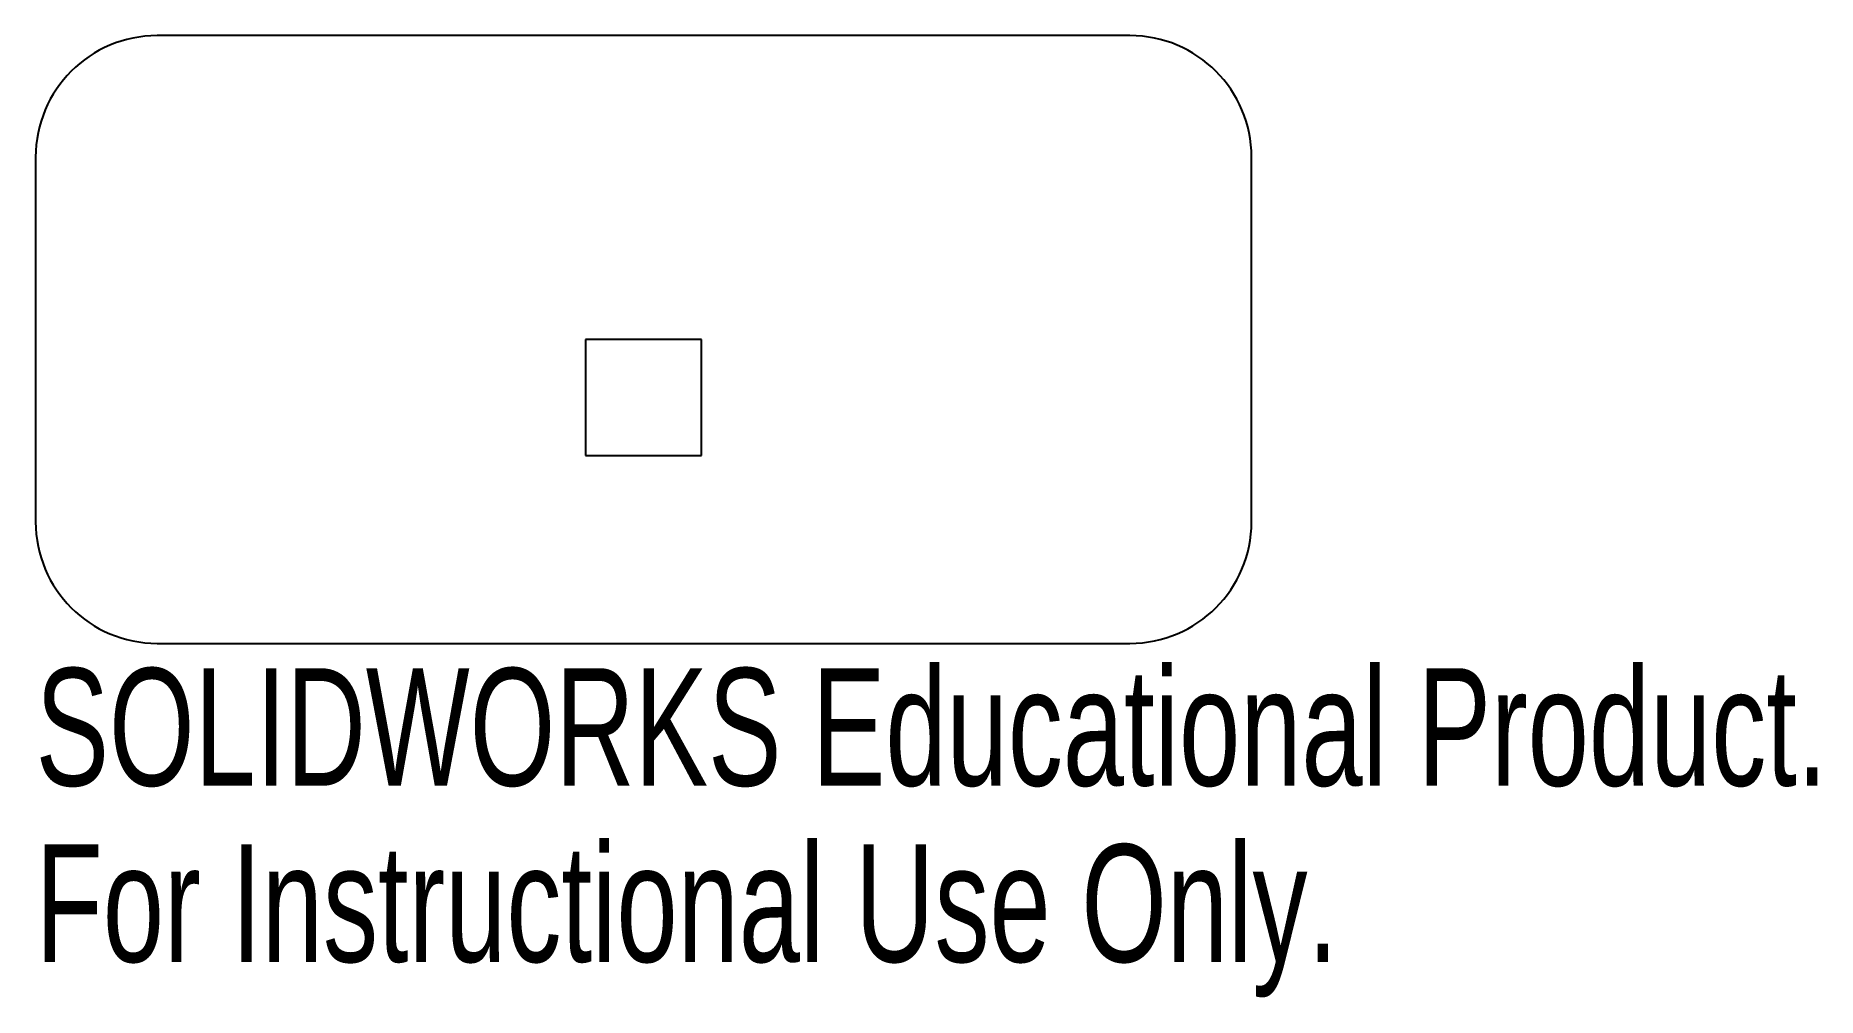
# Model space of a CAD drawing. Header units: millimetres. Extents: x 0 to 73.3, y -19.3 to 20.2.
import ezdxf

# ---------------------------------------------------------------- set-up
doc = ezdxf.new("R2010")
doc.units = ezdxf.units.MM
doc.styles.add('SLDTEXTSTYLE0', font='TXT', dxfattribs={"width": 0.7})

msp = doc.modelspace()

# ---------------------------------------------------------------- linework, layer by layer
at = {"color": 7, "linetype": 'Continuous', "lineweight": 25}
for p, q in [((45, 20.225), (5, 20.225)), ((0, 15.225), (0, 0.225)), ((50, 0.225), (50, 15.225)), ((22.612, 7.725), (22.612, 2.95)), ((27.388, 7.725), (22.612, 7.725)), ((27.388, 2.95), (27.388, 7.725)), ((22.612, 2.95), (27.388, 2.95)), ((5, -4.775), (45, -4.775))]:
    msp.add_line(p, q, dxfattribs=at)
for centre, start, end in [((5, 15.225), 90, 180), ((45, 15.225), 0, 90), ((5, 0.225), 180, 270), ((45, 0.225), 270, 0)]:
    msp.add_arc(centre, 5, start, end, dxfattribs=at)

# ---------------------------------------------------------------- texts
at = {"color": 7, "linetype": 'Continuous', "char_height": 4.83362, "attachment_point": 1, "style": 'SLDTEXTSTYLE0'}
for s, insert in [('SOLIDWORKS Educational Product.', (0, -5.795)), ('For Instructional Use Only.', (0, -13.045))]:
    msp.add_mtext(s, dxfattribs=dict(at, insert=insert))

doc.saveas('drawing.dxf')
